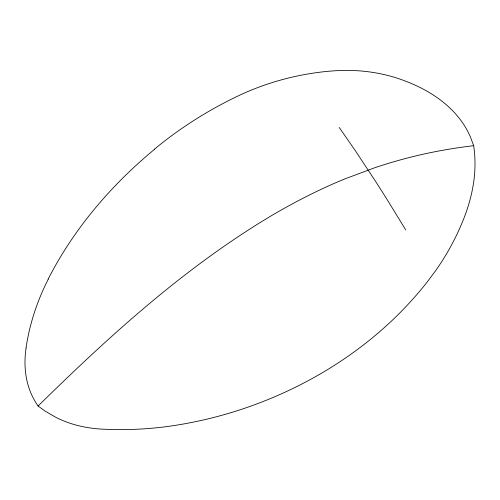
<?xml version="1.0" encoding="UTF-8"?>
<svg xmlns="http://www.w3.org/2000/svg" width="500" height="500" viewBox="0 0 500 500"><rect width="100%" height="100%" fill="white"/><g stroke="black" fill="none" stroke-linecap="round" stroke-linejoin="round"><path stroke-width="0.75" d="M26.088 347.962C23.625 364.363 25.1 381.706 32.575 396.694A91.269 74.638 5.6 0 0 38.081 406.025L45.1 411.1L56.169 417.519A91.35 75.281 7.2 0 0 71.963 423.881C81.894 426.969 92.238 428.638 102.619 429.156A342.806 316.019 21.2 0 0 176.025 425.25A444.5 414.444 38.9 0 0 246.694 407.569A476.381 442.175 44 0 0 313.387 377.85A445.906 416.512 39.5 0 0 374.425 336.15A400.7 377.694 31.5 0 0 427.131 282.087L435.719 270.544A267.887 252.087 -0.7 0 0 464.794 215.994C471.15 199.05 475.131 181.075 475 162.919A144.369 130.844 -20.4 0 0 473.669 145.7L470.425 136.962A106.756 95.113 -23.9 0 0 463.819 124.637C448.019 100.45 421.406 85.681 394.4 77.287A157.506 139.85 -17.4 0 0 365.65 71.45C345.169 69.119 324.456 70.963 304.244 74.625A231.737 198.85 -13.7 0 0 239.825 95.113L234.281 97.762A353.288 285.044 -14.1 0 0 154.594 149.056M38.081 406.025C108.675 336.662 182.644 269.363 267.656 217.95A385.163 219.975 -39.2 0 1 328.35 186A350.956 194.519 -38.6 0 1 344.95 178.875L374.356 167.881A422.725 247.638 -40.5 0 1 408.431 157.756C429.862 152.231 451.688 148.269 473.669 145.7M339.219 127.456L355.731 151.275L376.106 182.206A140.725 9.706 58.9 0 1 388.537 201.863L405.737 229.944M48.194 279.05A434.281 337.156 -15.4 0 1 154.7 149.169M26.031 347.95A301.9 245.387 -9.7 0 1 48.306 279.1"/></g></svg>
